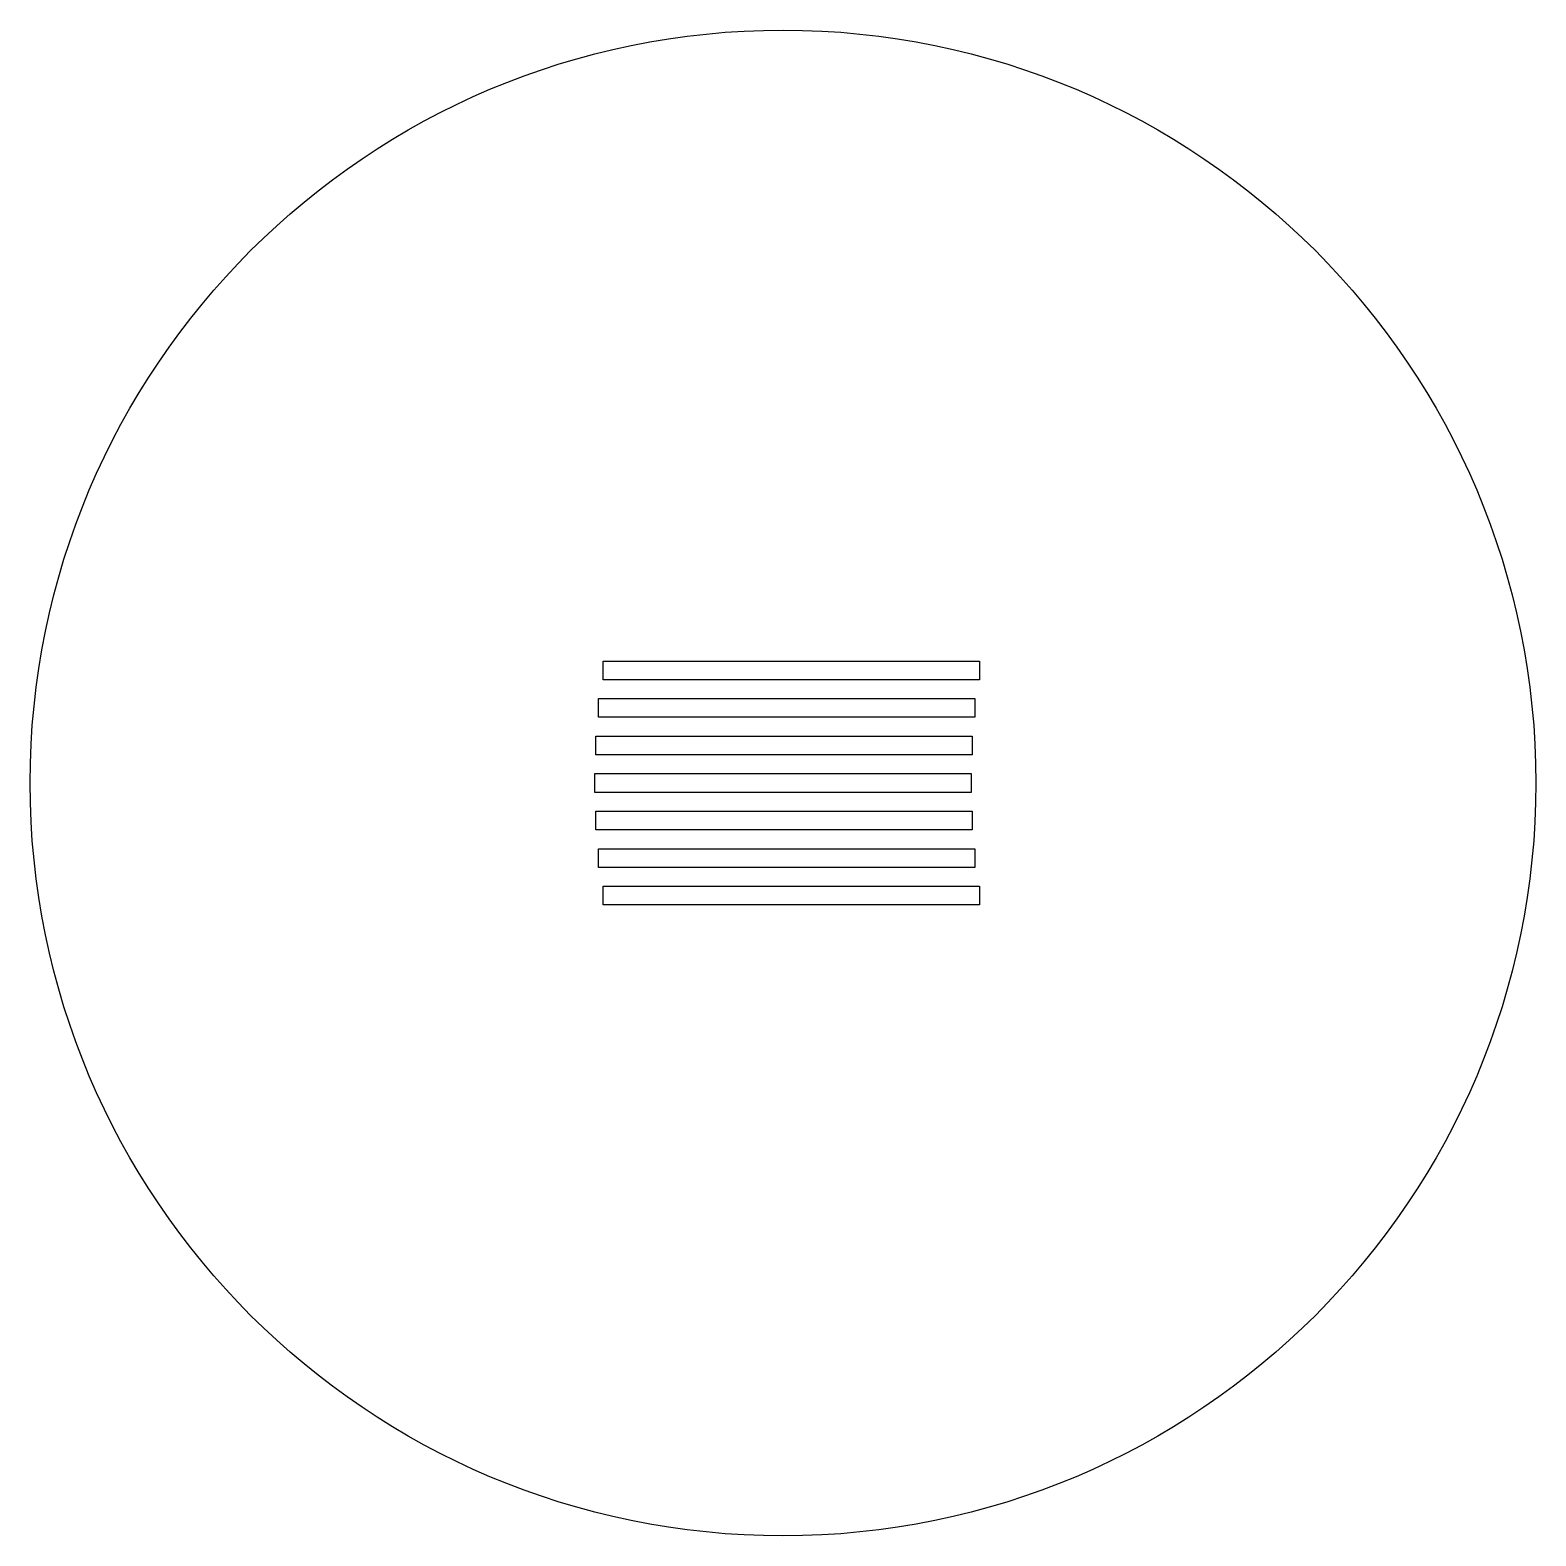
# Model space of a CAD drawing. Header units: inches. Extents: x -5 to 5, y -5 to 5.
import ezdxf

# ---------------------------------------------------------------- set-up
doc = ezdxf.new("R2010")
doc.units = ezdxf.units.IN
doc.header["$MEASUREMENT"] = 0

msp = doc.modelspace()

# ---------------------------------------------------------------- linework, layer by layer
for points in [[(1.306, 0.81), (1.306, 0.685), (-1.194, 0.685), (-1.194, 0.81)], [(1.275, 0.562), (1.275, 0.437), (-1.225, 0.437), (-1.225, 0.562)], [(1.256, 0.312), (1.256, 0.187), (-1.244, 0.187), (-1.244, 0.312)], [(1.25, 0.062), (1.25, -0.062), (-1.25, -0.062), (-1.25, 0.062)], [(1.256, -0.187), (1.256, -0.312), (-1.244, -0.312), (-1.244, -0.187)], [(1.275, -0.437), (1.275, -0.562), (-1.225, -0.562), (-1.225, -0.437)], [(1.306, -0.685), (1.306, -0.81), (-1.194, -0.81), (-1.194, -0.685)]]:
    msp.add_lwpolyline(points, close=True)
msp.add_circle((0, 0), 5)

doc.saveas('drawing.dxf')
